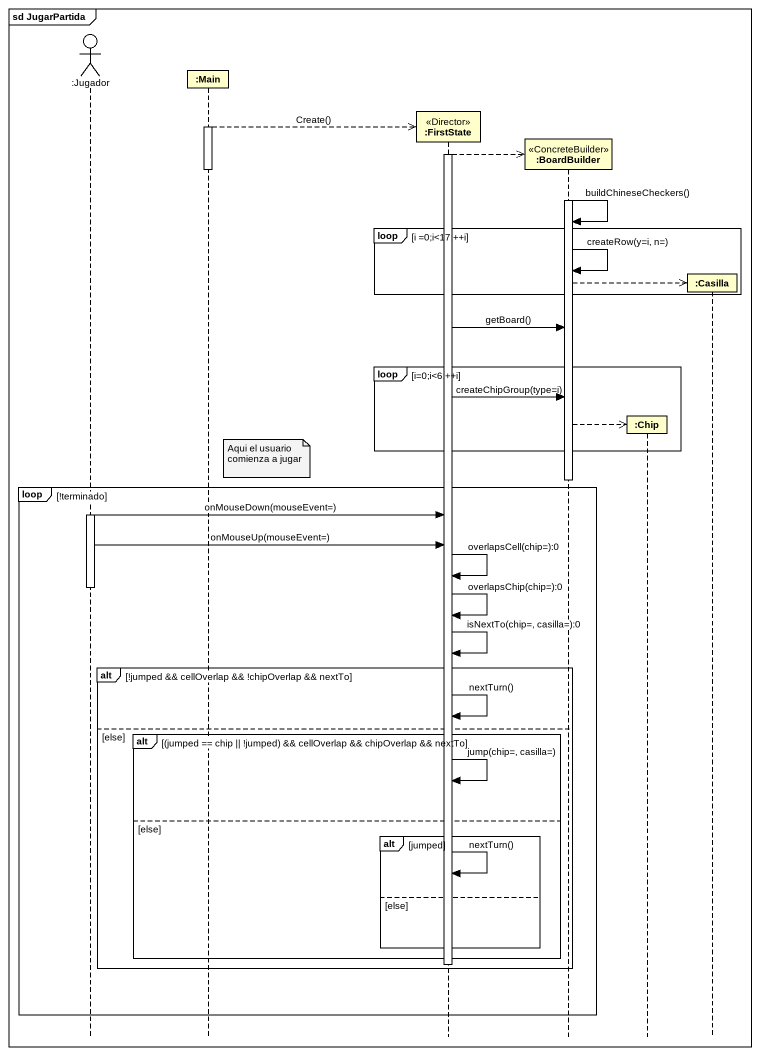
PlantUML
@startuml
mainframe sd JugarPartida
hide footbox
actor ":Jugador" as Jugador
participant ":Main" as Main
participant ":FirstState" as FirstState <<Director>>
participant ":BoardBuilder" as BoardBuilder <<ConcreteBuilder>>
participant ":Chip" as Chip
participant ":Casilla" as Casilla

activate Main
Main -->> FirstState ** : Create()
activate FirstState
FirstState -->> BoardBuilder **
deactivate Main
activate BoardBuilder
BoardBuilder -> BoardBuilder : buildChineseCheckers()
loop i =0;i<17;++i
  BoardBuilder -> BoardBuilder : createRow(y=i, n=)
  BoardBuilder -->> Casilla **
end
FirstState -> BoardBuilder : getBoard()
loop i=0;i<6;++i
  FirstState -> BoardBuilder : createChipGroup(type=i)
  BoardBuilder -->> Chip **
end
note right of Main : Aqui el usuario comienza a jugar
deactivate BoardBuilder
loop !terminado
  activate Jugador
  Jugador -> FirstState : onMouseDown(mouseEvent=)
  Jugador -> FirstState : onMouseUp(mouseEvent=)
  FirstState -> FirstState : overlapsCell(chip=):0
  deactivate Jugador
  FirstState -> FirstState : overlapsChip(chip=):0
  FirstState -> FirstState : isNextTo(chip=, casilla=):0
  alt !jumped && cellOverlap && !chipOverlap && nextTo
    FirstState -> FirstState : nextTurn()
  else else
    alt (jumped == chip || !jumped) && cellOverlap && chipOverlap && nextTo
      FirstState -> FirstState : jump(chip=, casilla=)
    else else
      alt jumped
        FirstState -> FirstState : nextTurn()
      else else
      end
    end
    deactivate FirstState
  end
end
@enduml
